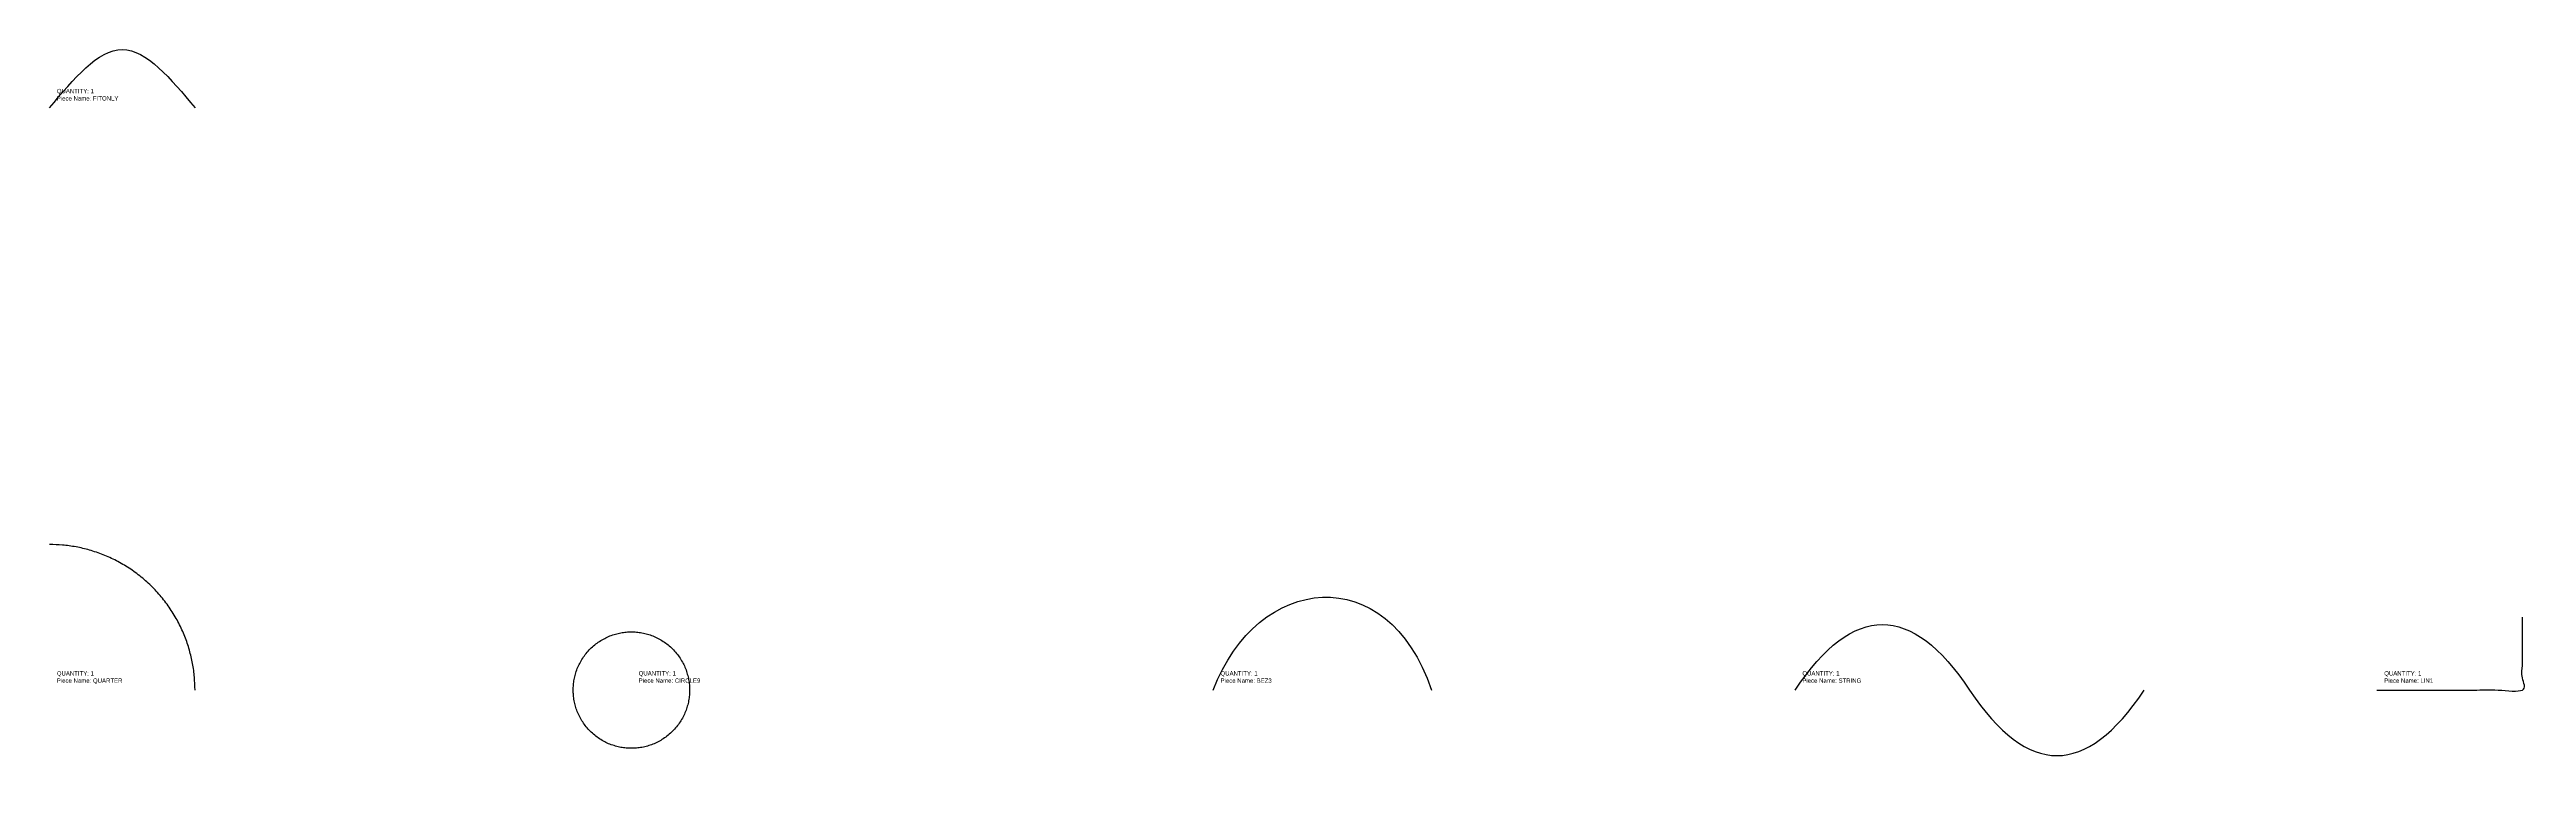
# Model space of a CAD drawing. Header units: metres. Extents: x 0 to 1703, y -50 to 1440.
# Drawn here: x 0 to 1703, y 940 to 1440 of the extents above; entities outside this region: 1.
import ezdxf

# ---------------------------------------------------------------- set-up
doc = ezdxf.new("R2010")
doc.units = ezdxf.units.M

# ---------------------------------------------------------------- blocks, each defined once
blk = doc.blocks.new('QUARTER')
at = {"layer": '1'}
blk.add_rational_spline([(100, 0), (100, 100), (0, 100)], [1, 0.707106781187, 1], degree=2, dxfattribs=at)
for s, p in [('QUANTITY: 1', (5, 10)), ('Piece Name: QUARTER', (5, 5))]:
    blk.add_text(s, height=3, dxfattribs=at).set_placement(p)
blk = doc.blocks.new('CIRCLE9')
at = {"layer": '1'}
blk.add_rational_spline([(40, 0), (40, 40), (0, 40), (-40, 40), (-40, 0), (-40, -40), (0, -40), (40, -40), (40, 0)], [1, 0.707106781187, 1, 0.707106781187, 1, 0.707106781187, 1, 0.707106781187, 1], degree=2, knots=[0, 0, 0, 0.25, 0.25, 0.5, 0.5, 0.75, 0.75, 1, 1, 1], dxfattribs=at)
for s, p in [('QUANTITY: 1', (5, 10)), ('Piece Name: CIRCLE9', (5, 5))]:
    blk.add_text(s, height=3, dxfattribs=at).set_placement(p)
blk = doc.blocks.new('BEZ3')
at = {"layer": '1'}
blk.add_open_spline([(0, 0), (30, 80), (120, 90), (150, 0)], degree=3, dxfattribs=at)
for s, p in [('QUANTITY: 1', (5, 10)), ('Piece Name: BEZ3', (5, 5))]:
    blk.add_text(s, height=3, dxfattribs=at).set_placement(p)
blk = doc.blocks.new('STRING')
at = {"layer": '1'}
blk.add_open_spline([(0, 0), (40, 60), (80, 60), (120, 0), (120, 0), (160, -60), (200, -60), (240, 0)], degree=3, knots=[0, 0, 0, 0, 0.5, 0.5, 0.5, 0.5, 1, 1, 1, 1], dxfattribs=at)
for s, p in [('QUANTITY: 1', (5, 10)), ('Piece Name: STRING', (5, 5))]:
    blk.add_text(s, height=3, dxfattribs=at).set_placement(p)
blk = doc.blocks.new('LIN1')
at = {"layer": '1'}
blk.add_open_spline([(0, 0), (100, 0), (100, 50)], degree=1, dxfattribs=at)
for s, p in [('QUANTITY: 1', (5, 10)), ('Piece Name: LIN1', (5, 5))]:
    blk.add_text(s, height=3, dxfattribs=at).set_placement(p)
blk = doc.blocks.new('FITONLY')
at = {"layer": '1'}
blk.add_spline([(0, 0), (50, 40), (100, 0)], degree=3, dxfattribs=at)
for s, p in [('QUANTITY: 1', (5, 10)), ('Piece Name: FITONLY', (5, 5))]:
    blk.add_text(s, height=3, dxfattribs=at).set_placement(p)

msp = doc.modelspace()

# ---------------------------------------------------------------- block references
for name, p in [('FITONLY', (0, 1400)), ('QUARTER', (0, 1000)), ('BEZ3', (800, 1000)), ('STRING', (1200, 1000)), ('CIRCLE9', (400, 1000)), ('LIN1', (1600, 1000))]:
    msp.add_blockref(name, p)

# ---------------------------------------------------------------- texts
msp.add_text('Units: METRIC', height=3).set_placement((0, -50))

doc.saveas('drawing.dxf')
